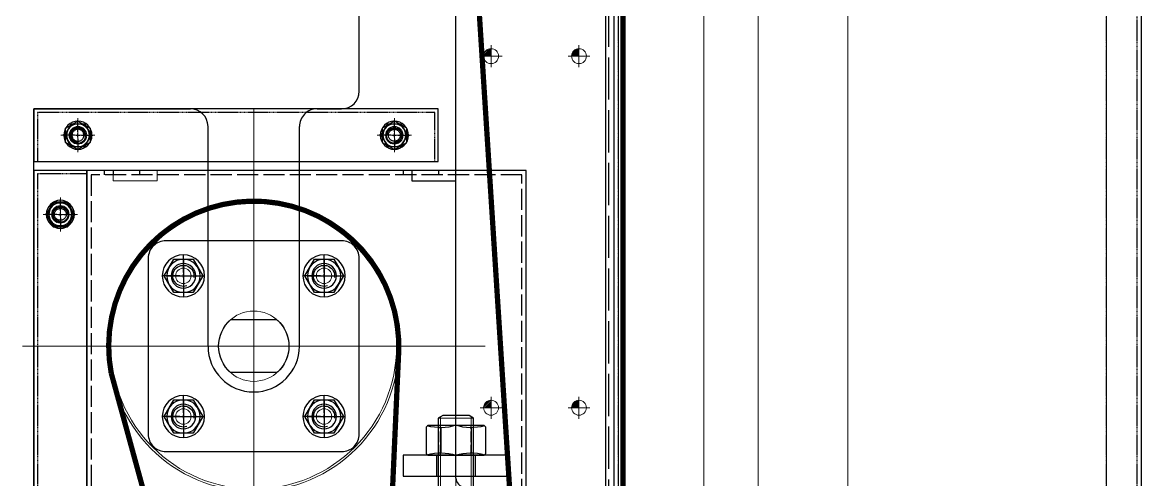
# Model space of a CAD drawing. Header units: millimetres. Extents: x 845401 to 948039, y 511594 to 550263.
# Drawn here: x 943132 to 943769, y 534331 to 534591 of the extents above; entities that cross this region are included whole.
import ezdxf

# ---------------------------------------------------------------- set-up
doc = ezdxf.new("R2010")
doc.units = ezdxf.units.MM
for name, pattern in [('ACAD_ISO02W100', [15, 12, -3]), ('CENTER', [0]), ('CENTER2', [28.575, 19.05, -3.175, 3.175, -3.175]), ('DASHED', [0.75, 0.5, -0.25])]:
    doc.linetypes.add(name, pattern=pattern)
for name, color, linetype in [('21', 1, 'Continuous'), ('2细线层', 4, 'Continuous'), ('3中心线层', 1, 'CENTER'), ('虚线', 4, 'ACAD_ISO02W100')]:
    doc.layers.add(name, color=color, linetype=linetype)
for name, color, linetype, lineweight in [('A-剖-0.10mm.......SECT-L01', 255, 'Continuous', 18), ('中心线', 1, 'CENTER', 9), ('粗实线', 7, 'Continuous', 30), ('细实线', 2, 'Continuous', 18)]:
    doc.layers.add(name, color=color, linetype=linetype, lineweight=lineweight)

# ---------------------------------------------------------------- blocks, each defined once
blk = doc.blocks.new('A$Cf8422c05')
at = {"layer": 'A-剖-0.10mm.......SECT-L01'}
for p, q in [((1302.5, 315, 5928.22), (2.5, 315, -1976.07)), ((1302.5, 117, 473.97), (2.5, 117, -7430.33)), ((1302.5, 37.5, 5928.22), (2.5, 37.5, -1976.07))]:
    blk.add_line(p, q, dxfattribs=at)
at = {"layer": '粗实线'}
for p, q in [((1302.5, 335, 5928.22), (2.5, 335, -1976.07)), ((1302.5, 35, 5928.22), (2.5, 35, -1976.07))]:
    blk.add_line(p, q, dxfattribs=at)
at = {"layer": '虚线', "color": 4, "linetype": 'DASHED'}
blk.add_line((1302.5, 332.5, 5928.22), (2.5, 332.5, -1976.07), dxfattribs=at)
blk = doc.blocks.new('A$Cef386114')
at = {"layer": 'A-剖-0.10mm.......SECT-L01'}
for p, q in [((1302.5, 168, 473.97), (2.5, 168, -7430.33)), ((1302.5, 86, 473.97), (2.5, 86, -7430.33))]:
    blk.add_line(p, q, dxfattribs=at)
at = {"layer": '粗实线'}
for p, q in [((1302.5, 335, 5928.22), (2.5, 335, -1976.07)), ((1302.5, 35, 5928.22), (2.5, 35, -1976.07))]:
    blk.add_line(p, q, dxfattribs=at)
at = {"layer": '虚线', "color": 4, "linetype": 'DASHED'}
for p, q in [((1302.5, 332.5, 5928.22), (2.5, 332.5, -1976.07)), ((1302.5, 315, 5928.22), (2.5, 315, -1976.07)), ((1302.5, 37.5, 5928.22), (2.5, 37.5, -1976.07))]:
    blk.add_line(p, q, dxfattribs=at)
blk = doc.blocks.new('G$C56B2856F')
at = {"linetype": 'ByBlock', "lineweight": -2}
h = blk.add_hatch(dxfattribs=at)
h.set_pattern_fill('ANSI31', color=0, scale=0.2, style=0)
h.set_pattern_definition([(45, (-3782.49265, -49905.5814), (-0.449012806, 0.449012806), [])])
h.paths.add_polyline_path([(4.25, 0), (0, 0), (0, -4.25, 0.414214)])
at = {"color": 1, "linetype": 'CENTER', "lineweight": -2, "ltscale": 3}
for p, q in [((-6.25, 0), (6.25, 0)), ((0, 6.25), (0, -6.25))]:
    blk.add_line(p, q, dxfattribs=at)
at = {"color": 0, "linetype": 'ByBlock', "lineweight": -2}
blk.add_circle((0, 0), 4.25, dxfattribs=at)
blk = doc.blocks.new('A$C9d1b3039')
at = {"layer": '粗实线'}
for p, q in [((1020, 90, -1976.07), (0, 90, -1976.07)), ((470, 0, -1976.07), (5, 0, -1976.07))]:
    blk.add_line(p, q, dxfattribs=at)
blk.add_arc((470, 5, -1976.07), 5, 270, 0, dxfattribs=at)
at = {"layer": '虚线', "ltscale": 2}
blk.add_line((1004.74, 87, -1976.07), (15.26, 87, -1976.07), dxfattribs=at)
at = {"color": 0, "linetype": 'ByBlock', "lineweight": -2, "xscale": -1}
for p in [(230, 70, -1976.07), (430, 70, -1976.07), (230, 20, -1976.07), (430, 20, -1976.07)]:
    blk.add_blockref('G$C56B2856F', p, dxfattribs=at)
blk = doc.blocks.new('G$C93B904BA')
at = {"color": 1, "linetype": 'CENTER', "lineweight": -2, "ltscale": 3}
for p, q in [((0, 7), (0, -7)), ((-7, 0), (7, 0))]:
    blk.add_line(p, q, dxfattribs=at)
at = {"color": 0, "linetype": 'ByBlock', "lineweight": -2}
blk.add_circle((0, 0), 5, dxfattribs=at)
blk = doc.blocks.new('A$C09AA00CB')
blk.add_circle((9, 9), 4.4)
at = {"layer": '2细线层'}
blk.add_arc((9, 9), 6, 160.14479, 98.74616, dxfattribs=at)
at = {"layer": '3中心线层'}
for p, q in [((9, 0), (9, 17.99)), ((17.99, 9), (0, 9))]:
    blk.add_line(p, q, dxfattribs=at)
blk = doc.blocks.new('A$C008b7379')
at = {"color": 0, "linetype": 'ByBlock', "lineweight": -2, "elevation": -1976.07}
blk.add_lwpolyline([(441, 70), (435, 70), (435, 45), (441, 45)], close=True, dxfattribs=at)
at = {"layer": '中心线', "color": 1, "linetype": 'CENTER2', "ltscale": 8}
for p, q in [((619.23, 240, -1976.07), (590.74, 240, -1976.07)), ((534.99, 155.99, -1976.07), (534.99, 90.09, -1976.07))]:
    blk.add_line(p, q, dxfattribs=at)
at = {"layer": '中心线', "color": 1, "linetype": 'CENTER2', "ltscale": 15}
blk.add_line((400, 124.99, -1976.07), (566, 124.99, -1976.07), dxfattribs=at)
at = {"layer": '粗实线'}
for p, q in [((20, 325, -1976.07), (1250, 325, -1976.07)), ((400, 325, -1976.07), (1250, 325, -1976.07)), ((390, 185, -1976.07), (10, 185, -1976.07)), ((400, 160.99, -1976.07), (400, 175, -1976.07)), ((535, 150.99, -1976.07), (410, 150.99, -1976.07)), ((535, 98.99, -1976.07), (410, 98.99, -1976.07)), ((400, 0, -1976.07), (400, 88.99, -1976.07)), ((950, 0, -1976.07), (400, 0, -1976.07))]:
    blk.add_line(p, q, dxfattribs=at)
at = {"layer": '粗实线', "elevation": -1976.07}
for points in [[(609, 270), (597, 270), (597, 210), (609, 210)], [(441, 240), (435, 240), (435, 215), (441, 215)]]:
    blk.add_lwpolyline(points, close=True, dxfattribs=at)
at = {"layer": '粗实线'}
for centre, radius, start, end in [((390, 175, -1976.07), 10, 0, 90), ((410, 160.99, -1976.07), 10, 180, 270), ((535, 124.99, -1976.07), 26, 270, 90), ((410, 88.99, -1976.07), 10, 90, 180)]:
    blk.add_arc(centre, radius, start, end, dxfattribs=at)
at = {"layer": '虚线', "linetype": 'DASHED', "ltscale": 0.5}
for p, q in [((597, 251, -1976.07), (609, 251, -1976.07)), ((597, 229, -1976.07), (609, 229, -1976.07))]:
    blk.add_line(p, q, dxfattribs=at)
at = {"color": 0, "linetype": 'ByBlock', "lineweight": -2, "xscale": -1}
for name, p in [('G$C56B2856F', (370, 310, -1976.07)), ('G$C56B2856F', (570, 310, -1976.07)), ('G$C56B2856F', (370, 260, -1976.07)), ('G$C56B2856F', (570, 260, -1976.07)), ('G$C93B904BA', (415, 205, -1976.07)), ('A$C09AA00CB', (503.98, 156, -1976.07)), ('A$C09AA00CB', (583.98, 156, -1976.07)), ('A$C09AA00CB', (503.98, 76, -1976.07)), ('A$C09AA00CB', (583.98, 76, -1976.07)), ('G$C93B904BA', (415, 25, -1976.07)), ('G$C93B904BA', (460, 15, -1976.07))]:
    blk.add_blockref(name, p, dxfattribs=at)
blk = doc.blocks.new('A$C2DEA4E17')
for p, q in [((116.59, 144.81), (116.59, 118.36)), ((146.59, 144.81), (146.59, 118.36))]:
    blk.add_line(p, q)
for radius in [82.5, 81.25, 20]:
    blk.add_circle((131.59, 131.59), radius)
at = {"layer": '中心线', "ltscale": 10}
for p, q in [((131.59, 263.17), (131.59, 0)), ((263.17, 131.59), (0, 131.59))]:
    blk.add_line(p, q, dxfattribs=at)
blk = doc.blocks.new('M20XA')
at = {"layer": '中心线', "ltscale": 5}
blk.add_line((0, 12.38), (0, -12.71), dxfattribs=at)
at = {"layer": '粗实线', "color": 2}
for p, q in [((-8.66, -8.05), (-8.66, 6.22)), ((8.66, -8.05), (8.66, 6.22))]:
    blk.add_line(p, q, dxfattribs=at)
blk.add_lwpolyline([(-16, 7.58), (16, 7.58), (17, 6.58), (17, -8.42), (16, -9.42), (-16, -9.42), (-17, -8.42), (-17, 6.58)], close=True, dxfattribs=at)
for centre, start, end in [((-8.59, 33.99), 253.93724, 288.02439), ((8.59, 33.99), 251.97561, 286.06276), ((-8.59, -35.83), 71.97561, 106.06276), ((8.59, -35.83), 73.93724, 108.02439)]:
    blk.add_arc(centre, 27.77, start, end, dxfattribs=at)
at = {"layer": '虚线', "ltscale": 0.5}
for p, q in [((-8.75, 7.58), (-8.75, -9.42)), ((8.75, 7.58), (8.75, -9.42))]:
    blk.add_line(p, q, dxfattribs=at)
for points in [[(-10, -9.42), (-10, 7.58)], [(10, 7.58), (10, -9.42)]]:
    blk.add_lwpolyline(points, dxfattribs=at)
blk = doc.blocks.new('G$CD5F4420C')
at = {"color": 0, "linetype": 'ByBlock', "lineweight": -2}
for p, q in [((1.5, 20), (1.5, 0)), ((523.5, 0), (523.5, 20))]:
    blk.add_line(p, q, dxfattribs=at)
at = {"layer": '中心线', "ltscale": 10}
blk.add_line((525, 10), (0, 10), dxfattribs=at)
at = {"layer": '粗实线'}
blk.add_lwpolyline([(0, 10), (0, 17.5), (1.5, 20), (523.5, 20), (525, 17.5), (525, 2.5), (523.5, 0), (1.5, 0), (0, 2.5), (0, 10)], dxfattribs=at)
at = {"layer": '细实线', "ltscale": 10}
for p, q in [((0.75, 18.75), (524.25, 18.75)), ((0.75, 1.25), (524.25, 1.25))]:
    blk.add_line(p, q, dxfattribs=at)
blk = doc.blocks.new('G$CA2CF0012')
at = {"rotation": 89.99999999999999}
for p in [(13.08, 17), (42.08, 17), (151.34, 17), (207.34, 17), (510.08, 17)]:
    blk.add_blockref('M20XA', p, dxfattribs=at)
at = {"color": 0, "linetype": 'ByBlock', "lineweight": -2}
blk.add_blockref('G$CD5F4420C', (0, 7), dxfattribs=at)
blk = doc.blocks.new('A$C3BF44A2F')
at = {"layer": '中心线', "ltscale": 4}
for p, q in [((570.01, 62.5), (570.01, 50.5)), ((770.01, 62.5), (770.01, 50.5))]:
    blk.add_line(p, q, dxfattribs=at)
at = {"layer": '粗实线'}
for p, q in [((200, 245), (200, 305)), ((200, 305), (200, 305)), ((200, 305), (870, 305)), ((870, 305), (870, 55)), ((200, 245), (470, 55)), ((870, 55), (470, 55))]:
    blk.add_line(p, q, dxfattribs=at)
at = {"layer": '虚线'}
for p, q in [((202.5, 302.5), (867.5, 302.5)), ((202.5, 246.3), (202.5, 302.5)), ((867.5, 302.5), (867.5, 57.5)), ((202.5, 290), (200, 290)), ((202.5, 275), (200, 275)), ((202.5, 270), (200, 270)), ((870, 255.01), (867.5, 255.01)), ((202.5, 246.3), (200, 245)), ((202.5, 246.3), (470.79, 57.5)), ((870, 240.01), (867.5, 240.01)), ((870, 235.01), (867.5, 235.01)), ((250.51, 212.51), (249.07, 210.47)), ((870, 85.01), (867.5, 85.01)), ((870, 70.01), (867.5, 70.01)), ((870, 65.01), (867.5, 65.01)), ((867.5, 57.5), (470.78, 57.5))]:
    blk.add_line(p, q, dxfattribs=at)
blk = doc.blocks.new('M8LMDS')
at = {"layer": '中心线', "ltscale": 2.5}
for p, q in [((0, 9.69), (0, -9.69)), ((-9.69, 0), (9.69, 0))]:
    blk.add_line(p, q, dxfattribs=at)
at = {"layer": '虚线', "color": 2}
blk.add_lwpolyline([(-4.04, 7), (-8.08, 0), (-4.04, -7), (4.04, -7), (8.08, 0), (4.04, 7)], close=True, dxfattribs=at)
at = {"layer": '虚线', "color": 2, "ltscale": 10}
blk.add_circle((0, 0), 3.4, dxfattribs=at)
blk.add_arc((0, 0), 4, 0, 270, dxfattribs=at)
blk = doc.blocks.new('G$C99142C59')
at = {"layer": '中心线', "color": 1, "linetype": 'CENTER2', "ltscale": 5}
for p, q in [((0, -8), (0, 8)), ((-8, 0), (8, 0))]:
    blk.add_line(p, q, dxfattribs=at)
at = {"layer": '粗实线'}
blk.add_circle((0, 0), 4.5, dxfattribs=at)
blk.add_blockref('M8LMDS', (0, 0))
blk = doc.blocks.new('G$CC7797B18')
at = {"color": 0, "linetype": 'ByBlock', "lineweight": -2, "xscale": -1, "rotation": 270}
blk.add_blockref('G$C99142C59', (0, 0), dxfattribs=at)
blk = doc.blocks.new('A$C38A40C21')
at = {"layer": '粗实线'}
blk.add_lwpolyline([(0, 230), (30, 230), (30, 0), (0, 0)], close=True, dxfattribs=at)
at = {"layer": '虚线', "linetype": 'DASHED'}
blk.add_lwpolyline([(0, 228), (28, 228), (28, 2), (0, 2)], dxfattribs=at)
at = {"color": 0, "linetype": 'ByBlock', "lineweight": -2, "rotation": 90}
blk.add_blockref('G$CC7797B18', (15, 205), dxfattribs=at)
at = {"color": 0, "linetype": 'ByBlock', "lineweight": -2, "xscale": -1, "rotation": 90}
blk.add_blockref('G$CC7797B18', (15, 25), dxfattribs=at)
blk = doc.blocks.new('A$C38D108FB')
at = {"layer": '粗实线'}
blk.add_lwpolyline([(0, 325), (30, 325), (30, 25), (0, 25)], close=True, dxfattribs=at)
at = {"layer": '虚线', "linetype": 'DASHED'}
blk.add_lwpolyline([(0, 323), (28, 323), (28, 27), (0, 27)], dxfattribs=at)
at = {"color": 0, "linetype": 'ByBlock', "lineweight": -2, "rotation": 90}
blk.add_blockref('G$CC7797B18', (15, 300), dxfattribs=at)
at = {"color": 0, "linetype": 'ByBlock', "lineweight": -2, "xscale": -1, "rotation": 90}
blk.add_blockref('G$CC7797B18', (15, 50), dxfattribs=at)
blk = doc.blocks.new('A$C788B41CB')
at = {"layer": '中心线'}
for p, q in [((19.99, 88), (19.99, 112)), ((99.99, 88), (99.99, 112)), ((7.99, 100), (31.99, 100)), ((87.99, 100), (111.99, 100)), ((60, 93.1), (60, 26.9)), ((32.65, 60), (87.35, 60)), ((19.99, 8), (19.99, 32)), ((99.99, 8), (99.99, 32)), ((7.99, 20), (31.99, 20)), ((87.99, 20), (111.99, 20))]:
    blk.add_line(p, q, dxfattribs=at)
at = {"layer": '粗实线'}
for p, q in [((45, 73.23), (45, 46.77)), ((75, 73.23), (75, 46.77))]:
    blk.add_line(p, q, dxfattribs=at)
blk.add_lwpolyline([(10, 120), (110, 120, -0.414214), (120, 110), (120, 10, -0.414214), (110, 0), (10, 0, -0.414214), (0, 10), (0, 110, -0.414214)], format="xyb", close=True, dxfattribs=at)
for centre in [(19.99, 100), (99.99, 100), (19.99, 20), (99.99, 20)]:
    blk.add_circle(centre, 7, dxfattribs=at)
for start, end in [(41.40962, 138.59038), (221.40962, 318.59038)]:
    blk.add_arc((60, 60), 20, start, end, dxfattribs=at)
blk = doc.blocks.new('OBM12')
at = {"layer": '21', "linetype": 'Continuous'}
for p, q in [((0, 2), (0, 11.97)), ((-2, 0), (-11.97, 0)), ((-1, 0), (1, 0)), ((0, -1), (0, 1)), ((2, 0), (11.97, 0)), ((0, -2), (0, -11.97))]:
    blk.add_line(p, q, dxfattribs=at)
blk.add_lwpolyline([(9.5, 5.48), (0, 10.97), (-9.5, 5.48), (-9.5, -5.48), (0, -10.97), (9.5, -5.48)], close=True, dxfattribs=at)
blk.add_circle((0, 0), 9.5, dxfattribs=at)
blk = doc.blocks.new('A$C6142414D')
at = {"layer": '21', "linetype": 'Continuous'}
blk.add_circle((12, 12), 12, dxfattribs=at)
at = {"linetype": 'Continuous'}
blk.add_blockref('OBM12', (12, 12), dxfattribs=at)
blk = doc.blocks.new('OBM08')
at = {"layer": '21', "linetype": 'Continuous'}
for p, q in [((0, 2), (0, 8.51)), ((-2, 0), (-8.51, 0)), ((-1, 0), (1, 0)), ((0, -1), (0, 1)), ((2, 0), (8.51, 0)), ((0, -2), (0, -8.51))]:
    blk.add_line(p, q, dxfattribs=at)
blk.add_lwpolyline([(6.5, 3.75), (0, 7.51), (-6.5, 3.75), (-6.5, -3.75), (0, -7.51), (6.5, -3.75)], close=True, dxfattribs=at)
blk.add_circle((0, 0), 6.5, dxfattribs=at)
blk = doc.blocks.new('A$C3BFB7E3F')
at = {"layer": '21', "linetype": 'Continuous'}
blk.add_circle((8.51, 8.51), 8, dxfattribs=at)
at = {"linetype": 'Continuous'}
blk.add_blockref('OBM08', (8.51, 8.51), dxfattribs=at)
blk = doc.blocks.new('A$C717bb01b')
at = {"xscale": -1, "rotation": 270}
blk.add_blockref('A$C2DEA4E17', (0, 637.18, -1976.07), dxfattribs=at)
at = {"color": 0, "linetype": 'ByBlock', "lineweight": -2, "xscale": -1, "rotation": 270}
for name, p in [('A$C38A40C21', (6.58, 873.75, -1976.07)), ('A$C3BF44A2F', (-18.42, -1.25, -1976.07)), ('A$C788B41CB', (71.59, 708.78, -1976.07)), ('A$C6142414D', (79.59, 796.77, -1976.07)), ('A$C6142414D', (159.59, 796.77, -1976.07)), ('A$C6142414D', (79.59, 716.77, -1976.07)), ('A$C6142414D', (159.59, 716.77, -1976.07)), ('G$CA2CF0012', (229.58, 204.25, -1976.07))]:
    blk.add_blockref(name, p, dxfattribs=at)
at = {"color": 0, "linetype": 'ByBlock', "lineweight": -2, "xscale": -1}
blk.add_blockref('A$C38D108FB', (36.59, 543.75, -1976.07), dxfattribs=at)
at = {"layer": '21', "linetype": 'Continuous', "xscale": -1, "rotation": 270}
for p in [(23.08, 880.25, -1976.07), (203.08, 880.25, -1976.07), (13.08, 835.25, -1976.07)]:
    blk.add_blockref('A$C3BFB7E3F', p, dxfattribs=at)
at = {"layer": 'A-剖-0.10mm.......SECT-L01', "rotation": 270}
for name, p in [('A$C008b7379', (6.59, 1303.75)), ('A$C9d1b3039', (246.59, 1163.75))]:
    blk.add_blockref(name, p, dxfattribs=at)

msp = doc.modelspace()

# ---------------------------------------------------------------- linework, layer by layer
at = {"layer": 'A-剖-0.10mm.......SECT-L01', "color": 5, "const_width": 3, "elevation": 12.69}
msp.add_lwpolyline([(943473.91, 533702.08), (943473.91, 534881.16, 0.98174), (943373.93, 534883), (943428.81, 534022.52, -1), (943329.01, 534016.15), (943346.33, 534403.42, 1.122112), (943182.82, 534391.91), (943375.69, 533688.85, 0.874351), (943473.91, 533702.08, -3.428466)], format="xyb", dxfattribs=at)

# ---------------------------------------------------------------- block references
at = {"layer": 'A-剖-0.10mm.......SECT-L01'}
msp.add_blockref('A$C717bb01b', (943132.32, 533638.33, 1988.76), dxfattribs=at)
at = {"layer": 'A-剖-0.10mm.......SECT-L01', "rotation": 270}
for name in ['A$Cf8422c05', 'A$Cef386114']:
    msp.add_blockref(name, (943433.91, 534944.58, 1988.76), dxfattribs=at)

doc.saveas('drawing.dxf')
